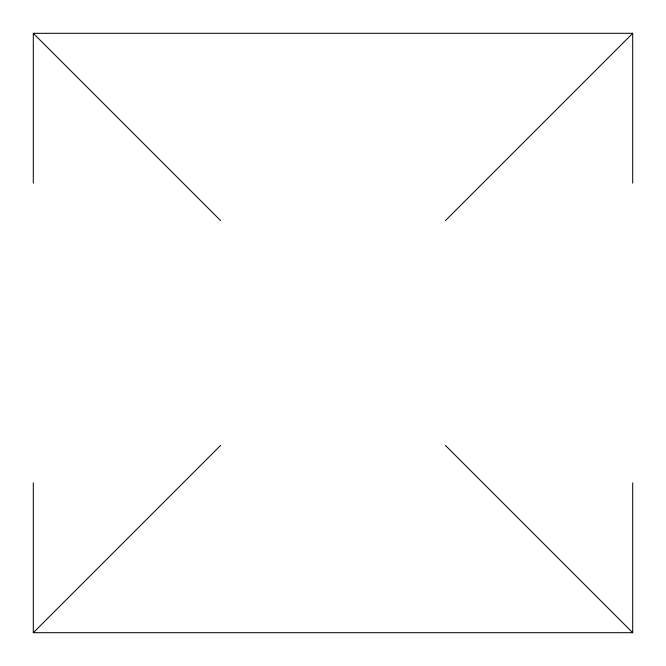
<?xml version="1.0" encoding="UTF-8"?>
<svg xmlns="http://www.w3.org/2000/svg" width="666" height="666" viewBox="0 0 666 666"><rect width="100%" height="100%" fill="white"/><g stroke="black" fill="none" stroke-linecap="round" stroke-linejoin="round"><path stroke-width="1" d="M33.3 482.85L33.3 632.7L220.613 445.387M445.387 220.613L632.7 33.3L632.7 183.15M33.3 183.15L33.3 33.3L632.7 33.3M33.3 632.7L632.7 632.7L632.7 482.85M33.3 33.3L220.613 220.613M445.387 445.387L632.7 632.7"/></g></svg>
